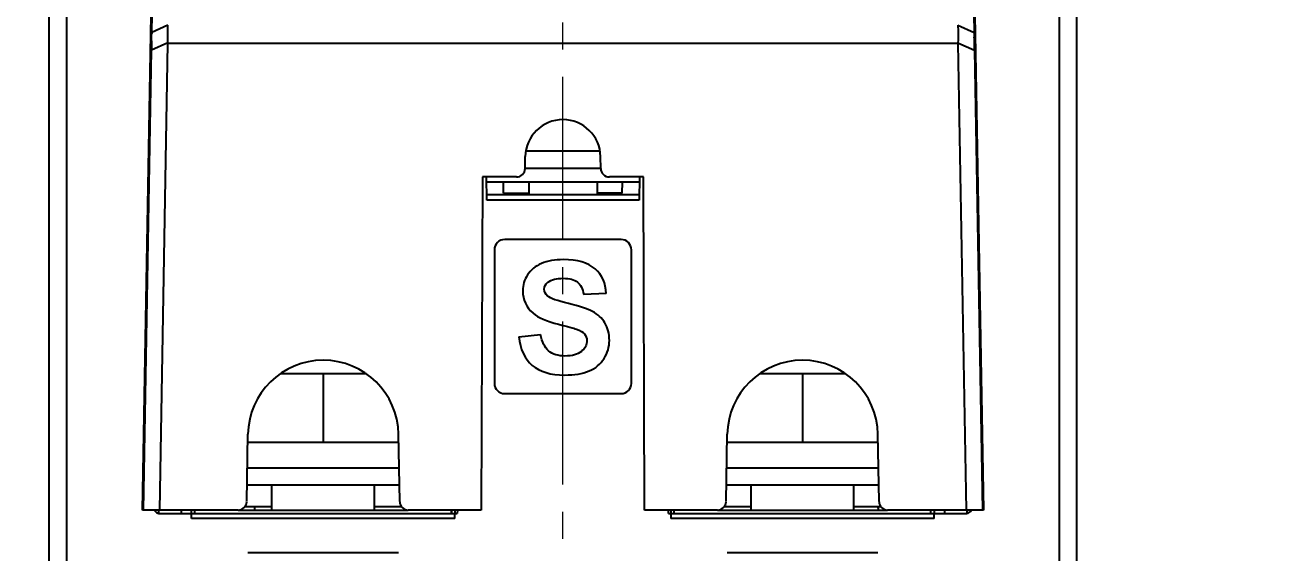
# Model space of a CAD drawing. Header units: millimetres. Extents: x 509 to 2449, y -194 to 649.
# Drawn here: x 2301.5 to 2374.8, y 1.3 to 32.1 of the extents above; entities that cross this region are included whole.
import ezdxf

# ---------------------------------------------------------------- set-up
doc = ezdxf.new("R2010")
doc.units = ezdxf.units.MM
doc.header["$PDMODE"] = 3
doc.header["$PDSIZE"] = 0.7
doc.linetypes.add('CENTER', pattern=[17.8, 10.75, -2.35, 2.35, -2.35])
doc.linetypes.add('CENTER2', pattern=[28.575, 19.05, -3.175, 3.175, -3.175])
doc.layers.get('Defpoints').update_dxf_attribs({"linetype": 'CONTINUOUS'})
doc.layers.add('3', color=112, linetype='CENTER', lineweight=15)
for name, color, linetype in [('BUSBAR-SE025DXF_CONTINUOUS_LINE', 7, 'CONTINUOUS'), ('CASE_BODY_55DXF_CONTINUOUS_LINE', 7, 'CONTINUOUS'), ('COVER_TERMINDXF_CONTINUOUS_LINE', 7, 'CONTINUOUS'), ('COVER_TOP_55DXF_CONTINUOUS_LINE', 7, 'CONTINUOUS'), ('CT-16W_DXF_CONTINUOUS_LINE', 7, 'CONTINUOUS'), ('Dim', 1, 'CONTINUOUS'), ('HEX_M6X12_DXF_CONTINUOUS_LINE', 7, 'CONTINUOUS'), ('PH_M4X15_DXF_CONTINUOUS_LINE', 7, 'CONTINUOUS'), ('S_WASHER_M4_DXF_CONTINUOUS_LINE', 7, 'CONTINUOUS'), ('WASHER_M4_DXF_CONTINUOUS_LINE', 7, 'CONTINUOUS'), ('WASHER_M6_DXF_CONTINUOUS_LINE', 7, 'CONTINUOUS')]:
    doc.layers.add(name, color=color, linetype=linetype)
doc.styles.add('OMI-1', font='arial.ttf', dxfattribs={"oblique": 1, "height": 3})
doc.dimstyles.new('1', dxfattribs={"dimtxt": 5, "dimasz": 2.5, "dimexe": 0.8, "dimexo": 0.3, "dimgap": 0.5, "dimtad": 1, "dimtoh": 1, "dimdec": 1, "dimzin": 0, "dimdsep": 46, "dimtxsty": 'OMI-1', "dimcen": 0, "dimclrd": 256, "dimclre": 256, "dimclrt": 256, "dimadec": 0, "dimazin": 0, "dimtfac": 0.8, "dimtdec": 1, "dimtix": 1, "dimtmove": 0, "dimatfit": 3, "dimfxl": 1, "dimtolj": 1, "dimtzin": 0, "dimarcsym": 0})

# ---------------------------------------------------------------- blocks, each defined once
blk = doc.blocks.new('*D4036')
at = {"layer": 'Defpoints', "color": 0}
for p in [(2350.425, 69.541), (2384.214, -86.5), (2399.547, -86.5)]:
    blk.add_point(p, dxfattribs=at)
at = {"layer": 'Dim', "lineweight": -2}
for p, q in [((2350.725, 69.541), (2400.347, 69.541)), ((2399.547, 67.041), (2399.547, -84)), ((2384.514, -86.5), (2400.347, -86.5))]:
    blk.add_line(p, q, dxfattribs=at)
at = {"layer": 'Dim'}
for points in [[(2399.963, 67.041), (2399.13, 67.041), (2399.547, 69.541)], [(2399.13, -84), (2399.963, -84), (2399.547, -86.5)]]:
    blk.add_solid(points, dxfattribs=at)
at = {"layer": 'Dim', "insert": (2397.515, -8.479), "char_height": 3, "attachment_point": 5, "rotation": 90, "style": 'OMI-1'}
blk.add_mtext('\\A1;156.0', dxfattribs=at)
blk = doc.blocks.new('*D4038')
at = {"layer": 'Defpoints', "color": 0}
for p in [(2290.528, 41.85), (2302.925, 41.85), (2304.525, -28.75)]:
    blk.add_point(p, dxfattribs=at)
at = {"layer": 'Dim', "lineweight": -2}
for p, q in [((2302.625, 41.85), (2289.728, 41.85)), ((2290.528, -26.25), (2290.528, 39.35)), ((2304.225, -28.75), (2289.728, -28.75))]:
    blk.add_line(p, q, dxfattribs=at)
at = {"layer": 'Dim'}
for points in [[(2290.945, 39.35), (2290.112, 39.35), (2290.528, 41.85)], [(2290.112, -26.25), (2290.945, -26.25), (2290.528, -28.75)]]:
    blk.add_solid(points, dxfattribs=at)
at = {"layer": 'Dim', "insert": (2288.497, 6.55), "char_height": 3, "attachment_point": 5, "rotation": 90, "style": 'OMI-1'}
blk.add_mtext('\\A1;70.6', dxfattribs=at)

msp = doc.modelspace()

# ---------------------------------------------------------------- linework, layer by layer
at = {"layer": '3', "linetype": 'CENTER2', "ltscale": 0.5}
msp.add_line((2332.925, -109.061), (2332.925, 99.373), dxfattribs=at)
at = {"layer": 'BUSBAR-SE025DXF_CONTINUOUS_LINE', "color": 7, "linetype": 'Continuous'}
for p, q in [((2311.425, 3.55), (2311.425, 3.75)), ((2313.957, 3.75), (2323.893, 3.75)), ((2326.425, 3.55), (2326.425, 3.75)), ((2339.425, 3.55), (2339.425, 3.75)), ((2341.957, 3.75), (2351.893, 3.75)), ((2354.425, 3.55), (2354.425, 3.75))]:
    msp.add_line(p, q, dxfattribs=at)
at = {"layer": 'CASE_BODY_55DXF_CONTINUOUS_LINE', "color": 7, "linetype": 'Continuous'}
for p, q in [((2302.925, -30.8), (2302.925, 41.85)), ((2303.925, 41.85), (2303.925, -29.05)), ((2361.925, -29.05), (2361.925, 41.85)), ((2362.925, 41.85), (2362.925, -30.8)), ((2328.481, 21.85), (2328.457, 23.204)), ((2337.394, 23.204), (2337.37, 21.85)), ((2337.375, 22.15), (2328.475, 22.15)), ((2330.603, 22.15), (2330.605, 22.25)), ((2335.247, 22.15), (2335.246, 22.25)), ((2337.37, 21.85), (2328.481, 21.85)), ((2336.325, 19.55), (2329.525, 19.55)), ((2328.925, 18.95), (2328.925, 11.15)), ((2336.925, 11.15), (2336.925, 18.95)), ((2335.454, 16.401), (2334.139, 16.343)), ((2330.345, 13.869), (2331.625, 13.994)), ((2329.525, 10.55), (2336.325, 10.55)), ((2309.325, 3.55), (2309.325, 3.75)), ((2310.618, 3.75), (2310.622, 3.55)), ((2311.231, 3.25), (2311.222, 3.75)), ((2314.357, 3.95), (2315.925, 3.95)), ((2321.925, 3.95), (2323.493, 3.95)), ((2326.442, 3.547), (2326.438, 3.75)), ((2326.62, 3.25), (2326.629, 3.75)), ((2326.76, 3.75), (2326.756, 3.55)), ((2339.094, 3.55), (2339.091, 3.75)), ((2339.222, 3.75), (2339.231, 3.25)), ((2342.357, 3.95), (2343.925, 3.95)), ((2349.925, 3.95), (2351.493, 3.95)), ((2354.62, 3.25), (2354.629, 3.75)), ((2355.229, 3.55), (2355.232, 3.75)), ((2356.525, 3.75), (2356.525, 3.55)), ((2309.325, 3.55), (2326.756, 3.55)), ((2326.62, 3.25), (2311.231, 3.25)), ((2339.094, 3.55), (2356.525, 3.55)), ((2354.62, 3.25), (2339.231, 3.25)), ((2323.325, 1.25), (2314.525, 1.25)), ((2351.325, 1.25), (2342.525, 1.25))]:
    msp.add_line(p, q, dxfattribs=at)
for centre, start, end in [((2329.525, 18.95), 90, 180), ((2336.325, 18.95), 0, 90), ((2329.525, 11.15), 180, 270), ((2336.325, 11.15), 270, 0)]:
    msp.add_arc(centre, 0.6, start, end, dxfattribs=at)
for centre, start_param, end_param in [((2309.325, 5.408), -3.609758, -3.141593), ((2356.525, 5.408), -3.141593, -2.673428)]:
    msp.add_ellipse(centre, major_axis=(0, 1.857), ratio=0.323036, start_param=start_param, end_param=end_param, dxfattribs=at)
for points in [[(2332.957, 18.373), (2332.455, 18.373), (2332.029, 18.298), (2331.674, 18.147)], [(2334.8, 17.835), (2334.388, 18.191), (2333.775, 18.373), (2332.957, 18.373)], [(2331.674, 18.147), (2331.318, 17.996), (2331.047, 17.774), (2330.861, 17.485)], [(2335.454, 16.401), (2335.432, 16.996), (2335.214, 17.476), (2334.8, 17.835)], [(2330.861, 17.485), (2330.674, 17.196), (2330.581, 16.885), (2330.581, 16.557)], [(2331.838, 16.645), (2331.838, 16.814), (2331.905, 16.948), (2332.046, 17.05)], [(2332.046, 17.05), (2332.26, 17.205), (2332.562, 17.285), (2332.944, 17.285)], [(2332.944, 17.285), (2333.313, 17.285), (2333.588, 17.21), (2333.775, 17.063)], [(2333.775, 17.063), (2333.961, 16.916), (2334.081, 16.677), (2334.139, 16.343)], [(2330.581, 16.557), (2330.581, 16.041), (2330.781, 15.602), (2331.179, 15.245)], [(2332.031, 16.247), (2331.9, 16.357), (2331.838, 16.49), (2331.838, 16.645)], [(2333.242, 15.815), (2332.602, 15.966), (2332.198, 16.108), (2332.031, 16.247)], [(2334.659, 15.344), (2334.352, 15.504), (2333.881, 15.664), (2333.242, 15.815)], [(2331.179, 15.245), (2331.465, 14.989), (2331.958, 14.775), (2332.664, 14.6)], [(2335.378, 14.682), (2335.205, 14.962), (2334.965, 15.184), (2334.659, 15.344)], [(2335.64, 13.647), (2335.64, 14.056), (2335.552, 14.402), (2335.378, 14.682)], [(2332.09, 13.046), (2331.856, 13.247), (2331.7, 13.563), (2331.625, 13.994)], [(2332.664, 14.6), (2333.211, 14.464), (2333.562, 14.371), (2333.716, 14.316)], [(2333.716, 14.316), (2333.939, 14.238), (2334.099, 14.14), (2334.188, 14.034)], [(2334.188, 14.034), (2334.277, 13.927), (2334.326, 13.794), (2334.326, 13.643)], [(2330.345, 13.869), (2330.43, 13.141), (2330.692, 12.585), (2331.135, 12.202)], [(2334.326, 13.643), (2334.326, 13.403), (2334.214, 13.19), (2334.001, 13.012)], [(2335.329, 12.599), (2335.534, 12.923), (2335.64, 13.274), (2335.64, 13.647)], [(2333.046, 12.745), (2332.646, 12.745), (2332.327, 12.843), (2332.09, 13.046)], [(2334.001, 13.012), (2333.788, 12.834), (2333.468, 12.745), (2333.046, 12.745)], [(2334.449, 11.873), (2334.827, 12.03), (2335.121, 12.27), (2335.329, 12.599)], [(2331.135, 12.202), (2331.576, 11.821), (2332.207, 11.635), (2333.033, 11.635)], [(2333.033, 11.635), (2333.597, 11.635), (2334.068, 11.715), (2334.449, 11.873)]]:
    msp.add_open_spline(points, degree=3, dxfattribs=at)
at = {"layer": 'COVER_TERMINDXF_CONTINUOUS_LINE', "color": 7, "linetype": 'Continuous'}
for p, q in [((2308.36, 3.75), (2309.102, 46.254)), ((2356.748, 46.254), (2357.49, 3.75)), ((2308.905, 31.637), (2309.151, 45.759)), ((2356.699, 45.759), (2356.946, 31.637)), ((2309.854, 32.069), (2308.905, 31.637)), ((2355.996, 32.069), (2356.946, 31.637)), ((2309.849, 31.042), (2308.888, 30.605)), ((2309.373, 3.75), (2309.849, 30.987)), ((2356.002, 30.987), (2309.849, 30.987)), ((2356.002, 31.042), (2356.963, 30.605)), ((2356.002, 30.987), (2356.477, 3.75)), ((2308.419, 3.75), (2308.888, 30.605)), ((2356.963, 30.605), (2357.432, 3.75)), ((2330.714, 23.692), (2330.726, 24.389)), ((2335.137, 23.692), (2335.125, 24.389)), ((2328.225, 23.2), (2328.157, 3.75)), ((2330.214, 23.2), (2328.225, 23.2)), ((2337.625, 23.2), (2335.637, 23.2)), ((2337.693, 3.75), (2337.625, 23.2)), ((2314.457, 4.242), (2314.526, 8.177)), ((2323.393, 4.242), (2323.325, 8.177)), ((2342.457, 4.242), (2342.526, 8.177)), ((2351.393, 4.242), (2351.325, 8.177)), ((2313.957, 3.75), (2308.36, 3.75)), ((2328.157, 3.75), (2323.893, 3.75)), ((2341.957, 3.75), (2337.693, 3.75)), ((2357.49, 3.75), (2351.893, 3.75))]:
    msp.add_line(p, q, dxfattribs=at)
for centre, radius, start, end in [((2320.062, 31.12), 11.169, 177.34568, 177.73253), ((2338.546, 30.722), 29.659, 179.51469, 180.04434), ((2333.878, 30.761), 24.99, 179.11262, 179.51267), ((2337.191, 30.848), 19.771, 1.00339, 1.47219), ((2332.381, 30.764), 24.582, 0.35758, 1.00296), ((2326.055, 30.718), 30.909, 359.79014, 0.3692), ((2341.568, 30.72), 32.681, 180.03696, 180.20248), ((2332.925, 24.35), 2.2, 1, 179), ((2330.214, 23.7), 0.5, 270, 359), ((2335.637, 23.7), 0.5, 181, 270), ((2318.925, 8.1), 4.4, 1, 179), ((2346.925, 8.1), 4.4, 1, 179), ((2313.957, 4.25), 0.5, 270, 359), ((2323.893, 4.25), 0.5, 181, 270), ((2341.957, 4.25), 0.5, 270, 359), ((2351.893, 4.25), 0.5, 181, 270)]:
    msp.add_arc(centre, radius, start, end, dxfattribs=at)
for centre, major_axis, start_param, end_param in [((2308.348, 30.961), (1.089, 1.07), -0.776672, -0.739941), ((2357.503, 30.961), (1.089, -1.07), -2.401652, -2.364921)]:
    msp.add_ellipse(centre, major_axis=major_axis, ratio=0.965694, start_param=start_param, end_param=end_param, dxfattribs=at)
for points, knots in [([(2308.845, 31.533), (2308.846, 31.563), (2308.865, 31.604), (2308.896, 31.631), (2308.905, 31.637)], [0, 0, 0, 0, 0.727693, 1, 1, 1, 1]), ([(2308.891, 31.148), (2308.891, 31.185), (2308.894, 31.323), (2308.897, 31.461), (2308.901, 31.562)], [0, 0, 0, 0, 0.270679, 1, 1, 1, 1]), ([(2309.849, 31.042), (2309.845, 31.229), (2309.838, 31.571), (2309.848, 31.914), (2309.854, 32.069)], [0, 0, 0, 0, 0.546659, 1, 1, 1, 1]), ([(2355.996, 32.069), (2356.003, 31.914), (2356.012, 31.571), (2356.006, 31.229), (2356.002, 31.042)], [0, 0, 0, 0, 0.453343, 1, 1, 1, 1]), ([(2357.005, 31.533), (2357.005, 31.563), (2356.986, 31.604), (2356.955, 31.631), (2356.946, 31.637)], [0, 0, 0, 0, 0.727692, 1, 1, 1, 1]), ([(2356.946, 31.637), (2356.947, 31.616), (2356.951, 31.522), (2356.954, 31.428), (2356.956, 31.356)], [0, 0, 0, 0, 0.229756, 1, 1, 1, 1]), ([(2308.829, 30.604), (2308.829, 30.605), (2308.837, 30.603), (2308.846, 30.606), (2308.865, 30.605), (2308.879, 30.605), (2308.888, 30.605)], [0, 0, 0, 0, 0.066558, 0.260777, 0.576148, 1, 1, 1, 1]), ([(2357.022, 30.604), (2357.022, 30.605), (2357.014, 30.603), (2357.005, 30.606), (2356.985, 30.605), (2356.971, 30.605), (2356.963, 30.605)], [0, 0, 0, 0, 0.066557, 0.260776, 0.576147, 1, 1, 1, 1])]:
    msp.add_open_spline(points, degree=3, knots=knots, dxfattribs=at)
at = {"layer": 'COVER_TOP_55DXF_CONTINUOUS_LINE', "color": 7, "linetype": 'Continuous'}
for p, q in [((2329.46, 22.25), (2329.449, 22.9)), ((2336.39, 22.25), (2336.402, 22.9)), ((2329.461, 22.25), (2330.925, 22.25)), ((2336.389, 22.25), (2334.925, 22.25))]:
    msp.add_line(p, q, dxfattribs=at)
at = {"layer": 'CT-16W_DXF_CONTINUOUS_LINE', "color": 7, "linetype": 'Continuous'}
msp.add_arc((2343.925, 2.25), 7.6, 11.38722, 12.92732, dxfattribs=at)
at = {"layer": 'HEX_M6X12_DXF_CONTINUOUS_LINE', "color": 7, "linetype": 'Continuous'}
for p, q in [((2321.451, 11.7), (2316.4, 11.7)), ((2318.925, 11.7), (2318.925, 7.7)), ((2349.451, 11.7), (2344.4, 11.7)), ((2346.925, 11.7), (2346.925, 7.7)), ((2323.333, 7.7), (2314.518, 7.7)), ((2351.333, 7.7), (2342.518, 7.7)), ((2315.925, 3.75), (2315.925, 5.2)), ((2321.925, 3.75), (2321.925, 5.2)), ((2343.925, 3.75), (2343.925, 5.2)), ((2349.925, 3.75), (2349.925, 5.2))]:
    msp.add_line(p, q, dxfattribs=at)
at = {"layer": 'PH_M4X15_DXF_CONTINUOUS_LINE', "color": 7, "linetype": 'Continuous'}
for p, q in [((2330.925, 22.9), (2330.925, 22.15)), ((2334.925, 22.9), (2334.925, 22.15))]:
    msp.add_line(p, q, dxfattribs=at)
at = {"layer": 'S_WASHER_M4_DXF_CONTINUOUS_LINE', "color": 7, "linetype": 'Continuous'}
msp.add_line((2335.095, 24.7), (2330.755, 24.7), dxfattribs=at)
at = {"layer": 'WASHER_M4_DXF_CONTINUOUS_LINE', "color": 7, "linetype": 'Continuous'}
for p, q in [((2335.137, 23.7), (2330.714, 23.7)), ((2337.388, 22.9), (2328.462, 22.9)), ((2314.901, 3.95), (2314.901, 3.75))]:
    msp.add_line(p, q, dxfattribs=at)
at = {"layer": 'WASHER_M6_DXF_CONTINUOUS_LINE', "color": 7, "linetype": 'Continuous'}
for p, q in [((2323.359, 6.2), (2314.491, 6.2)), ((2351.359, 6.2), (2342.491, 6.2)), ((2323.377, 5.2), (2314.474, 5.2)), ((2351.377, 5.2), (2342.474, 5.2))]:
    msp.add_line(p, q, dxfattribs=at)

# ---------------------------------------------------------------- dimensions: what is measured, and where the dimension line sits
at = {"layer": 'Dim'}
for base, p1, p2, picture, middle in [((2399.547, -86.5), (2350.425, 69.541), (2384.214, -86.5), '*D4036', (2397.515, -8.479)), ((2290.528, 41.85), (2304.525, -28.75), (2302.925, 41.85), '*D4038', (2288.497, 6.55))]:
    dim = msp.add_linear_dim(base=base, p1=p1, p2=p2, angle=90, dimstyle='1', dxfattribs=at)
    dim.commit()
    dim.dimension.update_dxf_attribs({"geometry": picture, "text_midpoint": middle})

doc.saveas('drawing.dxf')
